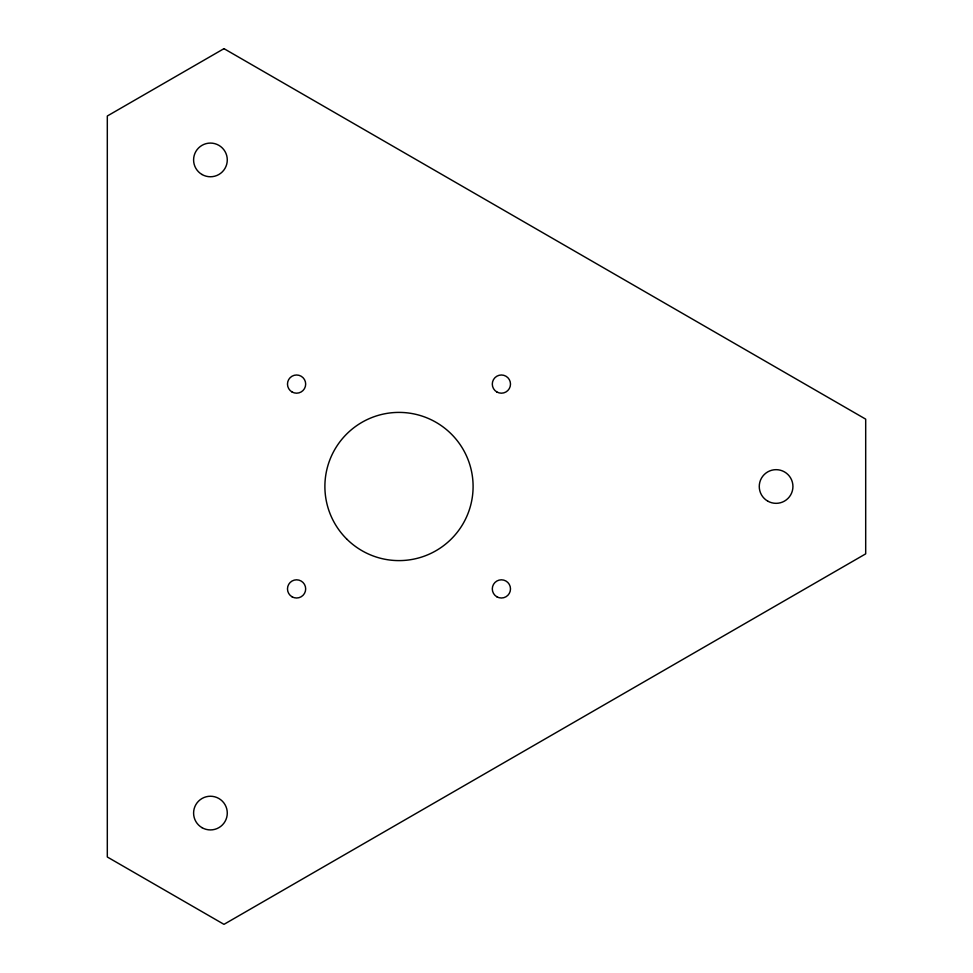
<?xml version="1.0" encoding="UTF-8"?>
<svg xmlns="http://www.w3.org/2000/svg" width="973" height="973" viewBox="0 0 973 973"><rect width="100%" height="100%" fill="white"/><g stroke="black" fill="none" stroke-linecap="round" stroke-linejoin="round"><path stroke-width="1.46" d="M223.985 48.65L107.31 116.006L107.31 856.994L223.985 924.35L865.69 553.856L865.69 419.144L223.985 48.65M346.595 538.896A74.094 74.094 0 0 0 470.567 505.68A74.094 74.094 0 0 0 379.823 414.924A74.094 74.094 0 0 0 346.595 538.896M292.034 596.79A9.098 9.098 0 0 0 305.68 588.908A9.098 9.098 0 0 0 292.034 581.027A9.098 9.098 0 0 0 292.034 596.79M496.85 596.79A9.098 9.098 0 0 0 510.497 588.908A9.098 9.098 0 0 0 496.85 581.027A9.098 9.098 0 0 0 496.85 596.79M292.034 391.973A9.098 9.098 0 0 0 305.68 384.092A9.098 9.098 0 0 0 292.034 376.21A9.098 9.098 0 0 0 292.034 391.973M496.85 391.973A9.098 9.098 0 0 0 510.497 384.092A9.098 9.098 0 0 0 496.85 376.21A9.098 9.098 0 0 0 496.85 391.973M767.673 501.083A16.845 16.845 0 0 0 792.934 486.5A16.845 16.845 0 0 0 767.673 471.917A16.845 16.845 0 0 0 767.673 501.083M202.019 827.67A16.845 16.845 0 0 0 227.281 813.075A16.845 16.845 0 0 0 202.019 798.492A16.845 16.845 0 0 0 202.019 827.67M202.019 174.508A16.845 16.845 0 0 0 227.281 159.925A16.845 16.845 0 0 0 202.019 145.33A16.845 16.845 0 0 0 202.019 174.508"/></g></svg>
